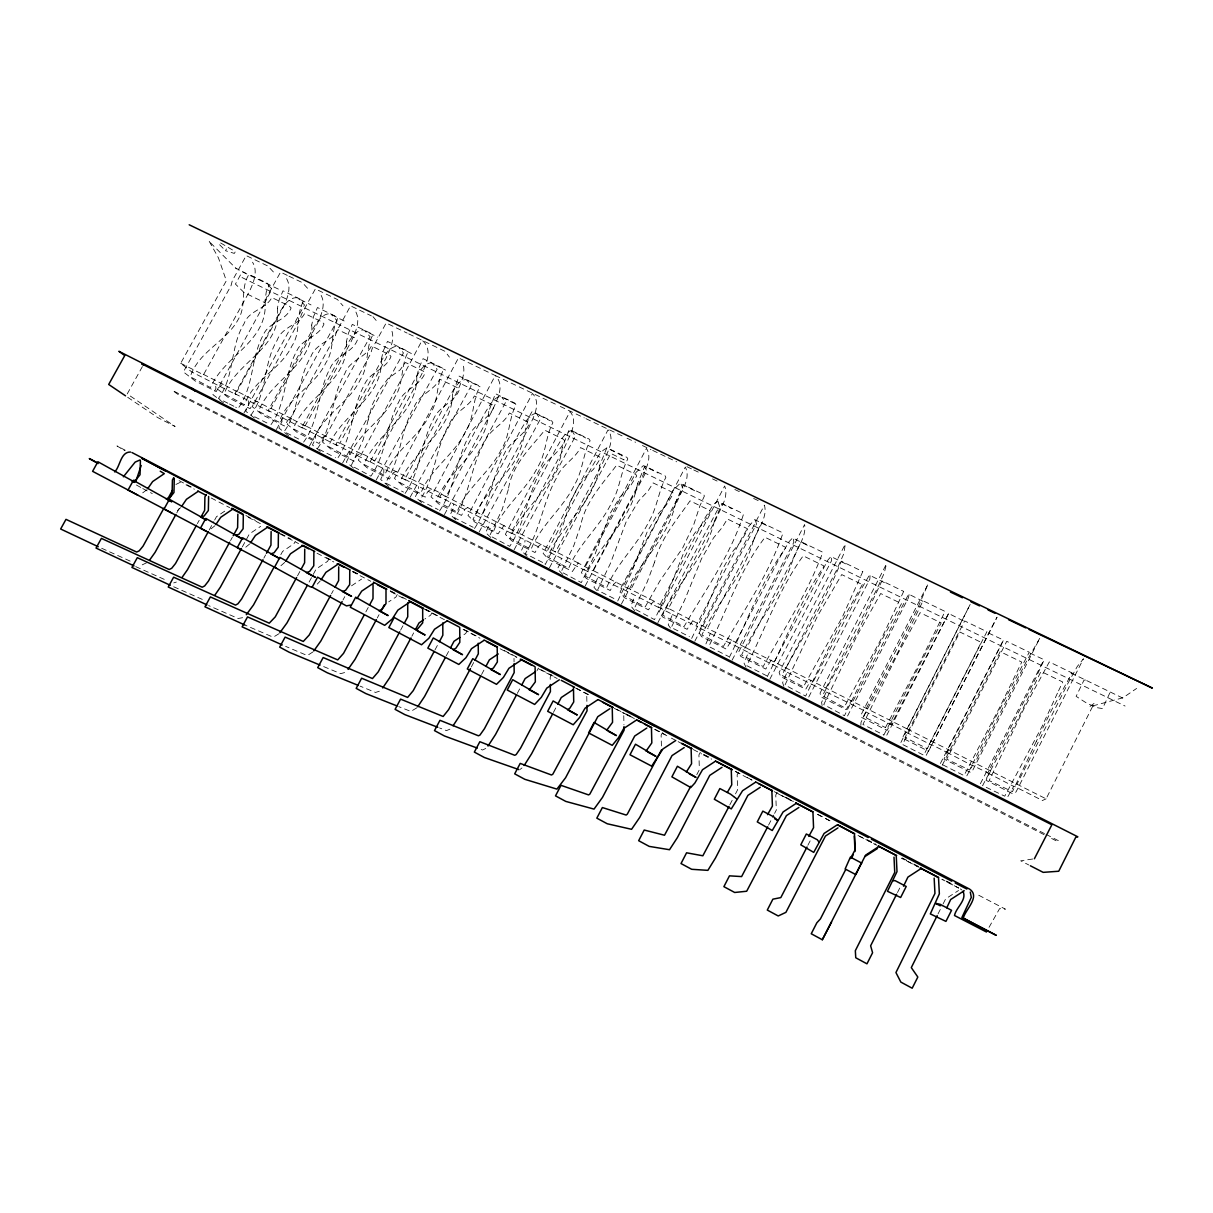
<?xml version="1.0" encoding="UTF-8"?>
<svg xmlns="http://www.w3.org/2000/svg" width="1213" height="1213" viewBox="0 0 1213 1213"><rect width="100%" height="100%" fill="white"/><g stroke="black" fill="none" stroke-linecap="round" stroke-linejoin="round"><path stroke-width="0.75" stroke-dasharray="5 3.75" d="M807.327 545.289L792.62 537.935L789.208 541.498L780.596 556.039L734.168 645.195L748.406 652.367L744.054 663.208L745.995 667.226M860.836 725.344L861.018 722.341L866.067 711.637L851.344 704.222L907.93 595.492L908.901 594.249L923.639 601.633M870.055 575.675L869.842 579.041L807.934 698.567M771.165 660.084L765.767 669.045L740.794 656.445L738.672 652.018L804.628 524.516C806.463 536.267 797.972 546.669 793.833 557.085L746.511 648.076L907.203 728.952L970.248 604.271L902.396 738.035L928.536 751.241L997.041 617.174L933.191 742.022L1046.091 798.851L1094.171 703.328L1089.623 706.754L1122.98 697.778L1136.626 688.438M845.673 563.863L830.966 556.494L827.782 560.209L772.787 664.648L787.192 671.911L782.612 682.692L783.856 686.391M948.748 749.452L943.987 759.035L970.43 772.378L972.796 770.119L1039.996 637.856L1025.971 662.222L974.827 762.977M963.274 620.829L948.536 613.429L891.191 724.692L866.037 712.016M909.083 594.582L908.461 597.766L846.477 718.066M884.444 582.649L869.721 575.265L868.614 576.448L858.486 594.021L811.846 684.329L826.402 691.668L821.595 702.403L822.141 705.754M900.88 742.492L906.172 731.848L891.282 724.343M907.203 728.952L933.191 742.022M990.703 770.634L986.048 780.277L1012.81 793.787L1016.039 791.922L1083.452 658.78L1077.265 666.498L1068.228 682.752L1016.949 784.189M948.551 613.702L885.445 737.792M938.028 913.92L942.274 905.55M943.123 903.867L945.655 898.848L958.528 890.509M1007.882 796.607L1013.856 786.1L1042.437 800.489L1046.091 798.851M966.822 775.835L972.538 765.282L987.761 772.954L1034.825 680.023L1044.211 659.781L1028.821 652.564M980.377 783.734L1043.862 659.857M926.216 755.305L931.675 744.691L946.731 752.287L1003.53 640.07L988.474 633.019M940.378 763.493L1003.348 640.237M942.258 765.191L1000.209 651.624L1021.74 662.086L1000.209 706.345L964.001 775.562L942.592 764.736M897.468 892.556L900.85 885.884M963.183 677.946L923.7 755.183L902.533 744.479L959.923 632.034L981.226 642.39L927.293 748.679L905.05 737.459L964.669 620.935L986.912 631.7L963.956 676.536M866.34 708.377L917.149 609.335L928.112 583.984L861.503 713.972L861.306 717.292L887.143 730.332L892.116 720.947M807.858 845.325L811.224 838.774M825.947 688.044L876.62 589.654L884.186 573.233L886.476 563.924L820.079 693.078L820.67 696.778L846.219 709.666L851.329 700.432M777.154 792.377L775.774 795.076L776.32 810.057L774.591 813.407M768.542 825.143L773.727 815.091M785.994 667.938L836.545 570.186L843.808 553.735L845.309 544.106L779.125 672.427L780.505 676.49L805.766 689.242L811.027 680.144M738.52 772.211L737.14 774.895L737.625 789.769L735.033 794.773M729.862 804.765L734.183 796.425M700.31 752.287L698.931 754.941L699.31 767.859M696.778 774.667L699.355 769.709M767.238 676.657C785.812 639.858 800.231 600.981 823.672 566.911L823.566 565.743L803.188 555.842C778.807 589.382 765.342 628.88 746.677 665.634L766.934 675.884M769.8 679.265L831.648 560.527L831.436 556.964M705.921 643.921L710.333 633.565L695.959 625.938L742.295 537.359L748.376 526.791L754.698 519.573L769.391 526.927M662.525 732.561L661.13 735.214L661.419 746.207M729.256 657.431C747.693 620.768 760.991 581.558 785.463 548.337L785.22 547.108L765.069 537.314C739.612 569.958 727.33 609.866 708.771 646.468L728.801 656.597M732.091 660.19L793.863 542.211L793.241 538.466M691.668 638.417L705.996 609.214L722.539 569.231L732.394 551.93L740.976 541.286L747.663 529.96L747.299 528.671L727.36 518.982L722.432 527.2L713.532 537.89L701.463 558.844L684.405 600.678L671.274 627.5L689.439 636.689M694.776 641.298L756.487 524.092L755.456 520.18M692.79 620.647L687.119 629.335L662.723 617.023L659.114 611.883L724.646 486.004C729.18 497.497 719.931 508.838 715.958 519.164L668.469 608.395L707.467 628.425L754.683 538.026C758.701 527.655 767.647 516.799 764.417 505.139L698.658 631.837L701.539 636.613L726.223 649.076L731.53 640.206L746.511 648.076M694.731 490.765L680.068 483.426L673.139 490.249L620.798 588.078L658.568 607.486L704.404 518.876L713.305 504.669L717.186 501.394L731.864 508.747M657.871 622.618L719.506 506.155L718.081 502.076M551.566 674.686L550.202 677.279L550.277 682.661M553.416 712.41L556.903 705.799M617.72 601.011L631.746 572.051L647.12 531.991L657.143 515.009L666.422 504.896L673.291 493.782L672.654 492.387L653.14 482.91L648.106 490.947L638.478 501.121L626.211 521.696L610.351 563.575L597.493 590.185L616.886 599.995M621.359 604.15L682.904 488.414L681.1 484.154M616.159 582.073L613.884 583.969L610.23 590.519L586.364 578.465L581.361 572.657L646.468 448.355C653.261 459.363 643.845 471.812 639.797 482.077L592.899 570.762L592.369 570.11L630.669 589.761L677.673 500.529C681.645 490.219 691.061 478.331 685.345 467.066L620.025 592.156L624.331 597.63L648.47 609.821C650.198 608.335 651.76 600.268 654.671 601.845L668.848 608.987M517.299 693.381L520.786 686.801M549.459 567.76L610.852 453.48L624.073 459.894L621.663 455.375L607.031 448.052C600.071 450.766 596.993 458.741 593.172 464.624L547.26 551.036L584.378 570.095L583.832 569.458L636.112 472.266L643.36 465.64L658.007 472.964M537.01 670.698L538.36 668.12M585.227 585.864L646.681 470.856L644.512 466.429M514.085 549.853L575.387 436.286L572.475 431.555M471.326 666.938L473.949 662.025M481.576 674.534L485.048 667.999M541.195 544.349L538.708 546.108L535.039 552.552L511.689 540.755L505.351 534.327L570.034 411.541C578.662 421.972 569.579 435.512 565.288 445.808L518.603 533.371L517.921 532.643L555.554 551.96L602.345 463.836C606.485 453.571 615.795 440.562 608.031 429.842L543.136 553.386L548.822 559.511L572.43 571.429L578.101 562.999L592.899 570.762M432.01 612.626L430.645 615.158L424.823 619.039M479.074 532.143L540.285 419.273L537.025 414.376M434.997 649.895L438.484 643.375M514.888 403.656L500.302 396.363C492.842 398.016 489.294 406.249 485.458 412.102L439.864 496.921L511.765 533.523L511.082 532.81L556.888 446.93C560.724 441.077 563.924 432.98 571.08 430.645L585.697 437.954M446.217 655.899L448.81 651.032M467.081 630.927L465.731 633.474L462.805 635.43M439.576 510.885C455.087 488.233 455.982 459.894 468.809 436.24C474.147 423.489 489.006 419.516 494.116 406.658L492.872 404.99L474.374 395.999C468.43 407.902 453.814 411.738 449.037 424.838C435.164 448.401 435.406 477.376 419.743 500.272L438.151 509.581M397.288 594.506L395.938 597.023L388.706 601.875M444.428 514.6L505.548 402.428L501.955 397.394M400.578 630.169L403.262 625.165M411.889 636.234L413.663 632.913M474.465 528.534C489.794 505.73 491.538 477.528 504.365 453.753C509.687 441.077 524.077 436.483 529.202 423.716L528.08 422.109L509.369 413.011C503.486 424.884 489.279 429.311 484.503 442.305C470.689 465.974 470.038 494.828 454.557 517.875L473.146 527.291M445.914 496.784C436.468 491.144 429.266 483.926 425.278 497.133L402.686 485.731L394.452 478.377L458.499 357.835L495.268 375.53C505.396 385.385 497.042 399.926 492.387 410.297L445.914 496.784L445.08 495.996L482.061 514.979L528.641 427.962C533.114 417.621 541.862 403.58 532.446 393.437L467.975 515.464L474.95 522.212L498.043 533.872L503.895 525.654L518.603 533.371M343.006 599.95L344.78 596.66M396.105 471.341L393.194 472.812L389.494 479.059L367.13 467.778L358.305 460.152L422.139 340.322C433.435 349.602 426.127 365.007 421.017 375.545L374.772 460.97L373.816 460.121L410.146 478.786L456.513 392.83C460.515 383.945 466.308 373.452 462.775 363.566M405.066 493.433C420.744 470.917 420.82 442.472 433.632 418.925C438.985 406.067 454.284 402.731 459.393 389.767L458.044 388.054L439.713 379.153C433.754 391.086 418.712 394.331 413.936 407.568C400.017 430.994 401.139 460.106 385.309 482.85L403.52 492.069M410.13 497.239L471.175 385.764L467.232 380.579M365.856 611.883L368.54 606.894M377.258 617.993L379.047 614.688M411.389 353.529L396.863 346.266C389.055 347.009 384.93 355.318 381.109 361.201L335.819 444.519L371.087 462.638L370.132 461.804L415.528 377.986C419.349 372.118 423.276 363.824 430.994 362.793L445.535 370.071M309.103 582.073L316.168 569.018L327.586 561.331L328.935 558.844M376.182 480.06L437.135 369.268L432.859 363.93M331.498 593.779L333.287 590.473M370.132 461.804L405.703 480.075L404.808 479.271L450.311 394.953C454.147 389.1 457.877 380.821 465.474 379.487L480.03 386.78M989.035 927.323L999.603 908.628L1005.456 909.189L976.935 894.315M355.94 312.059C360.686 321.597 355.257 332.696 351.163 341.535L305.13 425.93L304.038 425.005L339.761 443.351L385.916 358.457C389.964 349.602 395.544 338.7 391.162 329.057M280.825 554.659L282.599 551.415L293.94 543.758L295.29 541.286M342.582 463.063L403.444 352.922L398.85 347.464M297.503 575.872L300.172 570.944M344.143 320.96L329.663 313.712C321.688 313.924 317.124 322.188 313.318 328.132L268.24 410.464L302.916 428.295L301.855 427.401L347.039 344.583C350.86 338.67 355.197 330.376 363.096 329.906L377.607 337.169M242.312 546.896L249.362 533.978L260.643 526.366M303.614 442.108C319.807 420.001 317.488 391.268 330.285 368.024C335.728 354.909 352.164 353.377 357.335 340.14L355.667 338.291L337.896 329.663C331.771 341.687 315.668 343.203 310.831 356.804C296.76 379.912 300.399 409.297 284.085 431.661L301.749 440.592M309.33 446.232L370.101 336.759L365.189 331.149M317.488 448.552C333.636 426.066 330.815 396.757 344.841 373.543C349.647 360.064 365.416 357.987 371.496 345.993L389.434 354.712L391.011 356.516C385.87 369.662 369.783 371.784 364.385 384.809C351.573 408.159 353.104 436.801 337.078 459.03L335.319 457.574M263.858 558.132L265.632 554.872M197.37 523.622L199.19 520.301M286.586 278.626C292.03 287.921 286.95 299.399 282.75 308.223L236.944 391.602L235.731 390.631L270.863 408.675L316.775 324.796C320.914 315.956 326.191 304.675 321.081 295.259M209.227 529.975L213.746 521.696M214.656 520.043L216.46 516.738L226.27 510.097M276.397 429.569L321.172 347.676L324.038 344.613L337.078 320.748L331.862 315.016M230.546 540.589L232.32 537.344M209.227 241.342L218.492 257.975L226.331 280.749L180.692 363.293L191.836 371.982L236.262 394.71L234.958 393.709L279.93 311.862C283.751 305.873 288.527 297.655 296.563 297.685L311.028 304.918M176.78 512.872L179.494 507.944M243.919 413.133L288.588 331.695L291.484 328.678L304.493 304.948L298.868 299.035M180.692 363.293L203.496 374.772L249.196 291.878C253.426 283.054 258.324 271.394 252.562 262.22M142.391 366.584L127.213 393.952L175.112 426.506L157.675 417.545L127.062 396.878M220.63 242.964L235.337 251.637L234.352 253.411L225.497 250.712L226.482 248.938M475.678 514.221C485.791 489.476 510.658 475.193 519.892 450.129C525.365 437.635 524.653 423.246 532.143 411.48L551.794 421.002L552.885 422.685C545.395 436.619 546.305 453.374 537.723 466.99C526.412 490.507 503.547 505.897 493.843 530.597L472.918 519.391L520.984 429.417C524.82 423.58 528.186 415.407 535.509 413.406L550.111 420.714M218.219 388.024L222.692 384.142L236.944 391.602M946.731 752.287L972.265 765.539M1122.753 698.066L1069.639 672.336M317.275 584.105L320.156 581.072M284.691 562.423L278.975 567.411M249.62 543.985L243.768 548.852M214.913 525.729L208.954 530.506M416.847 707.816L410.828 711.425L398.728 706.618M177.507 510.521L180.585 507.686M146.728 489.87L140.541 494.449M175.915 484.457L179.858 482.516L182.632 483.077M987.761 772.954L1013.507 786.312M312.878 651.957L307.966 655.141L306.146 655.065L285.646 646.377M520.195 769.36L521.984 767.95M278.945 633.732L273.88 636.81L271.985 636.673L244.799 624.983M485.746 748.466L482.516 750.013L479.044 748.724M351.527 585.834L361.58 579.086M449.902 729.18L446.475 730.62L439.546 727.952M146.743 562.696L141.148 565.364L138.919 565.061M379.335 691.228L375.56 692.441L360.049 686.118M344.613 672.563L340.671 673.655L321.779 665.801M242.6 617.69L238.173 618.478L208.651 605.59M173.747 582.907L176.34 582.058M1032.672 859.016L1020.709 860.805L1028.73 864.93M1085.483 680.008L1083.982 680.19L1076.128 696.353L1087.424 703.616L1097.265 707.71L1102.526 708.589L1110.259 692.017M467.854 507.443L465.155 509.051L461.471 515.404L438.621 503.865L431.009 496.83L495.268 375.53L517.511 386.113M374.772 460.97C365.75 455.709 358.002 448.037 354.075 461.183L331.968 450.023L322.537 442.108L370.617 353.771L372.118 348.783L386.159 322.992L407.159 333.105M325.857 435.983L322.764 437.332L319.049 443.488L297.17 432.45L287.163 424.262L335.122 336.471L336.577 331.498L350.572 305.858L371.345 315.865M305.13 425.93L290.68 418.349L288.103 419.88L284.373 425.99L262.736 415.058L252.168 406.613L300.005 319.368L301.4 314.379L315.365 288.906L337.502 299.566L342.991 305.828M257.095 401.382L253.82 402.61L250.075 408.675L228.666 397.864L217.536 389.146M173.702 586.774L204.709 600.465M135.72 566.623L166.469 580.36M101.665 548.261L130.458 561.24M519.225 386.932L558.587 405.658M560.285 406.461L584.241 417.863M585.955 418.682L625.317 437.393M627.03 438.211L635.582 442.275M642.42 445.535L650.987 449.614M652.7 450.417L666.377 456.937M668.09 457.741L676.642 461.819M686.922 466.702L692.047 469.143M693.76 469.962L698.9 472.403M712.577 478.908L717.717 481.349M734.835 489.491L739.96 491.932M753.652 498.452L758.792 500.893M287.284 275.381L280.537 272.137L266.602 297.458L265.268 302.431L216.248 391.587L195.05 380.882L183.39 371.921L231.001 285.737L232.29 280.764L246.194 255.594L267.861 266.026L273.911 272.516M288.967 276.185L302.446 282.674L308.269 289.088M408.781 333.893L445.004 351.33L449.401 357.122M242.024 277.534L1125.088 706.057M210.531 242.843L235.656 268.073L245.739 273.304M223.359 384.4L202.222 373.771L203.496 374.772M291.302 418.591L269.711 407.735L270.863 408.675M360.792 453.571L338.745 442.472L339.761 443.351M431.783 489.294L409.251 477.952L410.146 478.786M504.32 525.805L481.303 514.221L482.061 514.979M578.465 563.105L554.932 551.263L555.554 551.96M654.262 601.254L630.199 589.139L630.669 589.761M731.757 640.252L707.467 628.425M234.958 393.709L269.362 411.389L268.24 410.464M301.855 427.401L336.82 445.383L335.819 444.519M404.808 479.271L440.683 497.709L439.864 496.921M511.082 532.81L547.882 551.718L547.26 551.036M583.832 569.458L597.979 576.963L593.991 587.319L598.54 592.596M658.174 606.909L672.472 614.491L668.211 624.847L671.486 629.517M597.979 576.963L621.268 588.699L620.798 588.078M672.472 614.491L695.959 625.938M710.333 633.565L734.168 645.195M748.618 652.852L772.787 664.648M787.328 672.351L811.846 684.329M826.462 692.077L851.344 704.222M906.05 732.182L931.508 744.994M227.847 403.216L218.416 398.44C235.034 376.303 229.803 346.797 243.965 323.886C248.877 310.058 265.586 309.633 271.833 297.534L289.24 305.994L291.12 307.95C285.874 321.354 268.801 321.733 263.251 335C250.469 358.078 254.305 386.932 237.793 408.811L235.716 407.189M229.424 404.005L234.139 406.4M266.921 422.973L251.03 414.937C267.497 392.694 263.054 363.248 277.171 340.231C282.038 326.524 298.459 325.554 304.645 313.5L322.233 322.036L324.007 323.947C318.807 337.259 302.037 338.215 296.548 351.406C283.751 374.559 286.829 403.353 270.484 425.338L268.513 423.777M319.11 449.371L333.696 456.755M542.666 562.453L525.259 553.644C540.407 530.278 542.878 501.727 556.585 477.786C561.422 465.049 574.659 459.409 580.496 447.597L599.601 456.876L600.48 458.378L593.46 469.264L583.498 478.892L576.615 489.339L570.413 501.97L563.287 524.228L553.886 547.548L545.334 564.394L544.258 563.257M1044.484 833.589L172.595 390.51L177.629 394.18L1047.077 836.182M1046.091 834.408L1058.949 840.943L1057.19 841.322L1048.76 837.031M125.318 450.296L116.979 445.959L124.651 450.554M179.115 480.682L191.745 487.262M245.875 515.51L255.534 520.544M280.643 533.644L290.407 538.739M352.968 571.384L357.956 573.992M390.571 591.004L395.605 593.642M425.748 609.351L430.433 611.807M626.484 714.093L631.503 716.701M704.389 754.744L709.15 757.215M785.706 797.168L793.802 801.384M867.295 839.73L875.559 844.051M902.093 857.894L907.127 860.517M913.814 864.005L918.832 866.628M946.61 881.123L952.933 884.413M326.494 557.646L331.513 560.27M353.317 571.672L360.018 575.174M390.207 590.943L395.241 593.582M401.943 597.084L406.977 599.707M425.414 609.351L438.833 616.356M463.988 629.502L479.074 637.386M504.229 650.532L517.648 657.552M541.119 669.819L554.538 676.824M576.327 688.226L589.745 695.231M616.568 709.256L621.602 711.879M623.285 712.759L633.338 718.02M655.141 729.407L665.209 734.669M703.767 754.82L708.801 757.458M735.624 771.468L740.658 774.106M747.36 777.609L752.394 780.232M774.197 791.634L792.635 801.262M817.789 814.408L832.876 822.308M858.031 835.439L876.483 845.082L857.864 835.439M918.393 866.992L901.638 858.228L918.332 866.992M185.998 484.836L194.398 489.218M211.183 497.982L229.666 507.625M248.149 517.269L263.266 525.153M280.051 533.917L298.534 543.56M317.002 553.204L333.802 561.968M352.286 571.611L370.753 581.254M390.92 591.762L406.037 599.662M424.505 609.29L444.655 619.813M463.139 629.456L479.939 638.22M500.09 648.743L516.89 657.507M538.724 668.894L557.207 678.537M575.675 688.18L589.109 695.201M614.309 708.347L624.392 713.608M626.06 714.472L634.46 718.854M654.626 729.377L669.743 737.261M671.411 738.141L676.46 740.779M678.143 741.643L681.494 743.402M693.26 749.543L701.645 753.925M703.328 754.789L711.728 759.186M735.245 771.453L752.045 780.217M778.913 794.242L792.347 801.247M817.547 814.393L832.664 822.293M142.74 488.551L152.277 493.57M136.417 485.003L141.163 487.671M278.353 289.103L242.251 271.727L235.428 284.085L244.086 292.545L264.616 302.553L272.046 289.073L266.466 283.342M960.317 888.902L961.773 889.917M240.644 425.384L244.101 427.977M223.541 402.822L212.897 394.619L215.944 388.327L215.505 384.248M254.381 418.015L245.678 411.192L248.741 404.869L248.407 400.821M288.542 435.71L278.899 427.992L281.992 421.639L281.734 417.621M235.656 268.073L236.717 268.922M320.293 451.372L312.454 444.959L315.577 438.59L315.425 434.588M353.544 468.127L346.372 462.108L349.511 455.709L349.45 451.736M388.706 486.398L380.639 479.438L383.808 472.994L383.839 469.067M421.518 502.531L415.271 496.951L418.455 490.477L418.591 486.58M455.815 519.786L450.266 514.646L453.465 508.141L453.723 504.274M490.719 537.45L485.625 532.522L488.854 525.987L489.203 522.151M527.139 556.464L521.363 550.596L524.623 544.031L525.077 540.225M219.629 244.753L225.497 250.712M562.65 574.431L557.48 568.867L560.77 562.271L561.331 558.496M372.952 316.638L378.092 322.749M634.824 610.958L630.896 605.984L635.021 595.628M623.755 715.685L623.952 724.783M586.774 696.383L586.91 703.601M514.009 658.386L514.054 661.934M277.368 308.36C281.992 348.086 236.323 361.338 224.178 393.861L244.51 404.748C253.35 379.351 280.81 369.465 291.893 346.023C301.067 332.544 295.654 315.516 303.159 301.719L301.233 299.656L283.008 290.832L279.172 299.732L277.368 308.36M265.056 300.581C268.725 341.657 224.405 354.954 210.501 387.584L190.244 376.743C198.765 351.194 226.118 341.778 238.218 319.444C246.891 305.524 239.977 288.118 249.014 274.381L267.042 283.114L269.089 285.207L266.314 291.651L265.056 300.581M311.68 325.069C315.365 364.537 270.863 378.683 258.566 411.222L278.99 422.154C287.921 396.863 314.819 386.204 325.903 362.763C335 349.283 330.209 332.256 337.699 318.443L335.88 316.441L317.472 307.526L313.576 316.457L311.68 325.069M862.322 584.59L838.82 626.636L805.644 696.08L784.993 685.027L817.471 616.128L841.731 574.583L862.322 584.59M862.792 571.596L842.413 616.917L803.415 686.846L781.763 675.247C802.612 637.674 825.356 601.223 841.306 561.194L862.792 571.596M346.342 341.96C349.086 381.17 305.797 396.196 293.334 428.765L313.833 439.743C322.87 414.543 349.162 403.125 360.276 379.684C369.298 366.19 365.113 349.177 372.603 335.364L370.905 333.408L352.301 324.387L348.358 333.363L346.342 341.96M381.367 359.033C383.141 397.955 341.096 413.921 328.48 446.505L349.071 457.513C358.199 432.435 383.884 420.229 395.029 396.772C403.959 383.263 400.396 366.281 407.886 352.452L406.31 350.542L387.493 341.429L383.505 350.436L381.367 359.033M416.787 376.288C417.545 414.922 376.803 431.828 364.006 464.427L384.673 475.496C393.937 450.508 418.955 437.514 430.13 414.042C438.985 400.533 436.058 383.581 443.549 369.722L442.093 367.873L423.079 358.669L419.031 367.706L416.787 376.288M452.57 393.74C452.297 432.055 412.905 449.932 399.911 482.547L420.668 493.661C430.069 468.764 454.39 454.996 465.61 431.51C474.374 417.969 472.115 401.063 479.605 387.19L478.256 385.385L459.045 376.075L452.57 393.74M488.748 411.374C487.429 449.371 449.416 468.233 436.21 500.863L457.058 512.022C466.596 487.232 490.204 472.661 501.469 449.159C510.142 435.573 508.565 418.743 516.041 404.839L514.828 403.095L495.404 393.679L488.748 411.374M901.517 603.649L878.455 646.195L844.475 715.731L823.748 704.617L857.015 635.642L880.699 593.521L901.517 603.649M903.685 591.398L882.427 636.613L844.127 707.406L822.384 695.746L857.47 632.382L881.957 580.875L903.685 591.398M562.301 447.218C558.784 484.548 523.667 505.442 510.021 538.117L531.036 549.368C540.922 524.759 562.999 508.565 574.356 485.018C582.846 471.357 582.649 454.693 590.125 440.728L589.169 439.091L569.306 429.478L562.301 447.218M368.191 419.865L363.203 439.758L351.224 465.61L370.89 476.148C386.75 453.783 386.007 425.217 398.834 401.776C404.202 388.842 419.895 386.113 425.02 373.058L423.564 371.299L405.43 362.49L400.017 369.98L388.115 378.486L379.214 390.465L371.997 405.476L368.191 419.865M599.677 465.428C595.022 502.409 561.437 524.365 547.548 557.055L568.654 568.351C578.707 543.818 599.965 526.821 611.397 503.243C619.782 489.536 620.313 472.979 627.788 458.969L626.954 457.392L606.879 447.673L599.677 465.428M883.852 735.033L941.152 622.906L920.091 612.671L896.998 655.384L862.913 724.434L883.852 735.033M885.445 727.573L918.787 664.572L945.048 611.428L923.063 600.784L897.863 652.306L863.474 716.489L885.445 727.573M637.462 483.851C631.655 520.468 599.631 543.485 585.485 576.205L606.682 587.547C616.932 563.105 637.341 545.289 648.849 521.666C657.128 507.898 658.386 491.477 665.861 477.422L665.164 475.89L644.861 466.065L637.462 483.851M508.308 489.597L502.197 509.399L489.718 535.676L509.718 546.366C524.865 523.394 527.458 495.329 540.301 471.448C545.623 458.863 559.511 453.632 564.652 440.956L563.651 439.394L544.758 430.206C530.217 448.249 512.038 464.882 508.308 489.597M675.686 502.47C668.666 538.708 638.281 562.832 623.861 595.568L645.149 606.97L659.933 580.86L682.631 548.033L693.76 524.623L699.81 506.048L704.359 496.072L703.798 494.601L683.268 484.669L675.686 502.47M714.336 521.317C706.087 557.146 677.37 582.392 662.662 615.143L684.041 626.59C705.284 590.018 730.378 555.675 743.281 514.919L742.887 513.524L722.114 503.471L714.336 521.317M580.633 525.578L573.916 545.319L561.179 571.823L581.33 582.604L595.219 553.765L610.018 513.69L620.116 496.86L629.759 486.974L636.704 475.996L635.93 474.541L616.629 465.155C602.558 483.851 585.515 501.363 580.633 525.578M753.409 540.361C743.918 575.781 716.913 602.179 701.918 634.945L723.388 646.453C744.388 609.533 768.648 574.431 782.658 533.993L782.4 532.674L761.4 522.5L753.409 540.361M654.52 562.332L647.181 582.028L634.187 608.744L654.504 619.616L668.666 590.534L684.617 550.52L694.564 533.371L703.495 523L710.287 511.78L709.772 510.43L690.061 500.848C676.49 520.21 660.615 538.617 654.52 562.332M792.923 559.618C782.158 594.628 756.912 622.178 741.613 654.99L763.174 666.528C783.932 629.244 807.327 593.415 822.475 553.28L822.369 552.021L801.126 541.741L792.923 559.618M1057.448 693.199L1041.846 726.89L1004.758 796.183L982.606 785.599L1019.481 715.822L1040.951 671.426L1062.724 682.009L1057.448 693.199M1036.402 741.204L1012.446 791.664L989.141 780.596L1024.909 706.724L1049.321 661.919L1072.095 672.957L1051.14 710.894L1036.402 741.204M994.099 720.234L969.612 770.043L946.747 759.186L1006.745 641.313L1029.246 652.2L994.099 720.234M958.649 888.022L941.879 879.258L958.634 888.022"/><path stroke-width="1.5" d="M386.007 589.018L385.992 603.619L381.943 609.411L378.956 610.761L388.13 615.582L355.682 597.19L350.269 607.228L384.688 625.332L392.239 618.979L397.909 610.094L410.115 601.921M373.043 584.772L372.998 598.6L369.434 605.242M338.715 566.85L338.639 580.587L335.061 587.183M349.753 570.095L349.678 584.59L345.584 590.322L342.491 591.58L351.558 596.356L317.563 577.161L312.166 587.122L310.27 586.804L274.502 567.259L279.869 557.358L315.395 577.343L306.419 572.627L309.633 571.444L313.773 565.774L313.894 551.384M304.736 549.11L304.615 562.741L301.067 569.306M271.121 531.552L270.954 545.092L266.511 553.249M237.839 514.176L237.627 527.625L233.199 535.737M243.328 514.57L243.116 528.747L238.9 534.296L235.458 535.327L242.767 539.179M208.621 496.451L208.348 510.521L204.102 516.01L200.539 516.981L206.346 520.028M174.278 478.529L173.959 492.508L169.668 497.937L166.014 498.831M140.405 460.864L140.041 474.738L135.72 480.105L131.959 480.924L134.795 482.41M854.331 836.091L854.983 851.526M141.193 465.519L135.992 480.818M855.681 874.528L861.473 862.974L850.389 857.136L845.143 868.963L855.681 874.528L856.954 872.041M946.777 907.809L950.674 899.515L964.214 890.736M861.473 862.974L860.972 864.141L861.548 863.034M903.533 886.172L907.915 877.105L921.364 868.372M864.96 856.53L877.484 848.509M845.719 869.478L820.443 918.863L816.849 922.79L811.239 933.767L822.323 939.741L865.354 855.59M1034.386 858.759L1051.868 824.779L141.785 363.855L143.286 364.961M937.194 915.603L911.297 967.61L917.832 977.041L912.191 988.216L900.834 982.09L895.937 972.553L934.95 893.45L934.162 878.106M896.619 894.224L870.631 945.791L872.587 952.736L866.961 963.819L855.756 957.77L855.332 950.704L894.739 872.374L894.011 857.136M851.632 857.909L853.315 854.604M822.323 939.741L831.572 921.986M807.024 846.977L780.808 897.605L772.878 899.167L767.283 910.068L778.23 915.967L785.903 912.358L825.447 836.045L837.971 827.873M767.677 826.826L741.613 876.574L729.468 875.847L723.888 886.658L734.684 892.48L746.677 891.237L786.449 815.591L798.897 807.464M729.013 806.433L702.843 855.787L686.573 852.8L681.009 863.55L691.683 869.296L707.876 870.358L715.488 857.985L747.89 795.379L760.248 787.282M690.758 786.251L664.512 835.226L644.209 830.041L638.66 840.7L649.198 846.386L669.515 849.722L677.4 837.577L709.757 775.38L722.023 767.313M661.51 749.861L627.303 814.166L626.166 815.06L602.376 807.555L596.826 818.153L607.243 823.763L631.564 829.298L639.736 817.395L672.017 755.593L684.208 747.572M552.552 714.063L531.612 753.758L524.168 765.479M557.783 704.147L561.27 697.52L573.218 689.606M516.435 695.019L495.541 734.471L488.02 746.056M521.651 685.148L525.138 678.583L535.524 671.684M470.462 668.59L448.628 709.605L443.139 716.474L400.578 699.128L395.104 709.362L404.915 714.654L437.817 727.284M474.829 660.372L478.316 653.822L478.24 643.224M480.697 676.172L459.863 715.382L453.086 725.753M485.913 666.377L489.385 659.842L498.225 653.943M434.133 651.517L413.224 690.667L407.629 697.414L361.641 678.219L356.182 688.378L365.871 693.593L397 705.936M439.364 641.738L442.836 635.218L442.79 622.936M445.353 657.522L424.565 696.489L417.712 706.754M450.554 647.787L454.011 641.283L459.863 637.386M399.684 631.837L378.198 671.911L372.482 678.552L323.158 657.537L317.715 667.635L327.283 672.79L358.32 685.421M404.156 623.497L407.735 616.811L407.72 602.876M410.995 637.902L389.631 677.809L382.702 687.953M415.453 629.592L419.016 622.936L423.367 620.01M342.111 601.587L320.854 641.01L313.788 650.956M364.067 615.203L343.537 653.367L337.714 659.902L285.116 637.098L279.687 647.12L289.164 652.23L320.065 665.088M376.379 619.646L355.06 659.311L348.07 669.364M380.821 611.382L384.369 604.771M307.329 585.348L286.996 622.906L279.869 632.731M330.618 595.431L309.224 635.021L303.295 641.45L247.528 616.901L242.115 626.863L282.22 644.937M273.774 567.639L253.487 604.984L246.3 614.703M296.609 577.509L275.275 616.856L269.256 623.179L210.365 596.932L204.967 606.818L244.799 624.983M241.432 548.503L220.326 587.244L215.004 594.931M262.963 559.769L241.69 598.888L237.945 603.771L235.549 605.105L173.626 577.191L168.243 587.016L206.907 604.832M196.461 525.29L175.521 563.499L171.715 568.275L169.198 569.504L101.392 538.39L96.039 548.079L134.006 565.865M201.009 516.981L204.648 510.339L204.906 496.966L206.255 494.525M208.318 531.628L187.499 569.67L182.147 577.312M229.666 542.211L208.439 581.103L204.663 585.94L202.207 587.213L137.296 557.677L131.929 567.441L170.26 585.257M173.747 477.573L172.413 479.999L172.11 493.282L168.471 499.877M172.489 490.31L167.409 499.544L171.746 501.833M163.937 508.141L143.058 546.123L139.207 550.854L136.644 552.036L65.987 519.361L60.65 529.004L98.283 546.745M175.87 514.524L155.097 552.355L149.73 559.906M114.689 471.918C120.254 466.535 120.527 451.645 130.564 452.055M850.434 858.592L855.15 849.722L854.452 833.816L837.698 824.916M808.798 836.379L813.559 827.66L812.922 811.785M727.3 792.483L731.742 784.796L731.242 769.163M767.511 814.666L772.408 806.099L771.847 790.345M356.925 598.631L361.701 591.125L373.831 582.998M321.096 579.799L325.903 572.354L337.942 564.257M285.646 561.164L290.483 553.795L302.431 545.744M250.591 542.742L255.443 535.433L267.315 527.412M215.899 524.501L220.766 517.269L232.578 509.278M123.362 476.8L135.159 462.092L140.117 459.924M181.571 506.473L186.468 499.286L198.204 491.341M147.728 488.672L152.641 481.561L164.301 473.646L160.237 471.205M686.346 772.014L691.562 763.735L691.107 748.224M529.565 689.606L535.327 681.873L535.115 666.832M446.793 621.071L434.512 629.274L428.886 638.25L421.548 644.77L388.827 627.561L394.24 617.462L425.111 635.021L417.378 630.957M483.896 640.434L471.523 648.667L465.928 657.734L458.832 664.436L427.825 648.136L433.268 637.962L462.517 654.686L453.116 649.743L455.861 648.242L459.818 642.299L459.727 627.485M521.393 660.008L508.944 668.287L503.395 677.43L496.526 684.329L467.308 668.954L472.752 658.704L500.332 674.564L490.84 669.561L493.448 667.984L497.36 661.98L497.209 647.045M559.329 679.796L546.79 688.12L541.286 697.354L534.66 704.435L507.246 690.015L512.705 679.705L538.572 694.67L528.974 689.621M597.691 699.81L585.06 708.18L579.602 717.505L573.218 724.768L547.669 711.334L553.143 700.947L577.267 715.003L569.17 710.742M609.821 708.726L597.782 716.671L565.622 777.685L556.919 789.117L524.85 779.322L514.691 773.849L520.195 763.402L551.49 775.001L552.81 774.212L587.047 710.818L586.94 705.405M636.476 720.067L623.77 728.452L618.357 737.883L612.231 745.343L588.578 732.91L594.067 722.463L616.401 735.578L608.213 731.272M646.817 728.043L634.702 736.033L602.467 797.426L594.036 809.101L565.789 801.414L555.509 795.864L561.028 785.342L588.623 794.924L589.852 794.09L624.073 730.241L623.998 726.602M675.717 740.537L662.92 748.967L651.684 766.146L629.987 754.759L635.491 744.221L655.975 756.381L647.697 752.03M715.412 761.248L702.509 769.724L694.928 782.961L690.773 787.54L671.896 776.866L677.415 766.252L696.019 777.427L689.318 773.909M755.563 782.203L742.568 790.724L731.272 808.904L714.321 799.231L719.855 788.556L730.56 794.166L736.534 798.73M796.168 803.4L783.098 811.952L772.256 830.511L757.276 821.898L762.825 811.133L773.651 816.819L777.533 820.276L774.591 818.73M837.258 824.84L824.097 833.437L813.726 852.39L800.777 844.824L806.327 833.998L817.289 839.745L819.002 842.08M865.566 855.18L878.834 846.538M416.559 630.214L422.7 622.845L422.67 608.153M350.527 605.12L346.433 605.878L312.166 587.122M646.044 751.15L651.821 742.917L651.442 727.527M606.576 730.408L612.55 722.326L612.231 707.058M892.783 880.865L894.982 880.577L906.217 886.476L900.637 897.499L887.476 891.297L896.998 871.647L896.24 855.62M567.548 709.893L569.898 708.134L573.719 701.978L573.461 686.831M276.488 568.275L237.263 547.624L242.63 537.784L279.627 558.541L270.742 553.871L274.077 552.764L278.247 547.154L278.414 532.871L266.617 526.897M241.22 549.671L200.448 528.216L205.801 518.436L242.615 539.012M206.316 531.264L164.058 509.02L169.395 499.301L205.998 519.71M171.791 513.054L128.062 490.037L133.385 480.393L171.382 501.515M137.751 495.101L92.597 471.326L97.904 461.744L134.052 481.773M986.503 932.024L954.51 915.512C955.965 907.567 967.337 899.864 962.94 891.267M518.937 769.618L484.381 757.503L474.344 752.09L479.848 741.719L514.752 755.29L516.162 754.562L520.589 748.103L550.414 691.622L550.308 684.45M477.316 748.087L444.413 735.957L434.497 730.605L439.97 720.31L478.422 735.791L479.908 735.123L484.427 728.74L514.176 672.609L514.069 663.723M950.431 592.05L962.409 597.751M970.961 601.815L979.528 605.894M988.079 609.957L994.918 613.217M1008.61 619.722L1025.728 627.864M1029.14 629.502L1152.35 688.105L189.198 224.784M1030.337 865.764L1043.18 872.359L1058.737 871.237L1075.749 837.273L1077.841 836.818L118.889 351.3L124.742 355.576L108.685 384.46L125.53 395.832M131.99 452.555L969.642 889.144C980.695 896.725 965.199 909.841 963.349 918.029L996.313 935.359L961.864 917.604L971.295 897.408L970.294 892.086M246.755 513.372L141.815 458.317L165.696 471.114M248.347 514.206L388.585 587.319M390.252 588.184L868.205 837.546M637.917 717.308L654.156 725.768M871.404 839.229L951.811 881.214M955.162 882.958L966.867 889.068M232.032 508.292L242.645 513.827M267.8 526.973L279.536 533.114M303.007 545.38L314.758 551.506M338.23 563.772L349.966 569.913M373.437 582.179L386.856 589.2M408.645 600.587L423.746 608.471M447.218 620.738L458.954 626.878M484.108 640.024L497.527 647.029M520.999 659.296L534.417 666.316M561.24 680.326L574.659 687.346M598.13 699.613L613.217 707.497M636.704 719.764L651.79 727.648M681.964 743.433L692.032 748.694M715.503 760.96L732.273 769.724M755.744 781.991L772.514 790.755M795.986 803.021L812.755 811.785M837.91 824.931L854.68 833.695M896.604 855.605L878.151 845.961L896.498 855.59M197.749 490.962L206.149 495.344M231.349 508.49L243.1 514.63M301.885 545.304L308.618 548.822M337.169 563.711L343.886 567.229M377.47 584.757L385.87 589.139M409.388 601.405L422.821 608.426M486.656 641.722L496.739 646.984M520.241 659.25L532.007 665.391M602.558 702.206L612.626 707.467M637.826 720.613L641.177 722.372M644.543 724.116L651.26 727.618M681.494 743.402L691.577 748.664M716.762 761.809L731.879 769.694M758.762 783.719L772.196 790.74M795.713 803.006L812.513 811.77M97.222 462.729L89.277 458.559L98.208 463.563M940.272 905.823L935.648 903.382L940.151 904.307L951.538 910.296L945.928 921.395L930.326 913.905L939.347 893.845L938.513 877.681M191.229 387.917L195.157 390.889M190.547 387.584L194.489 390.556M938.513 877.515L920.076 867.871L938.483 877.515"/></g></svg>
